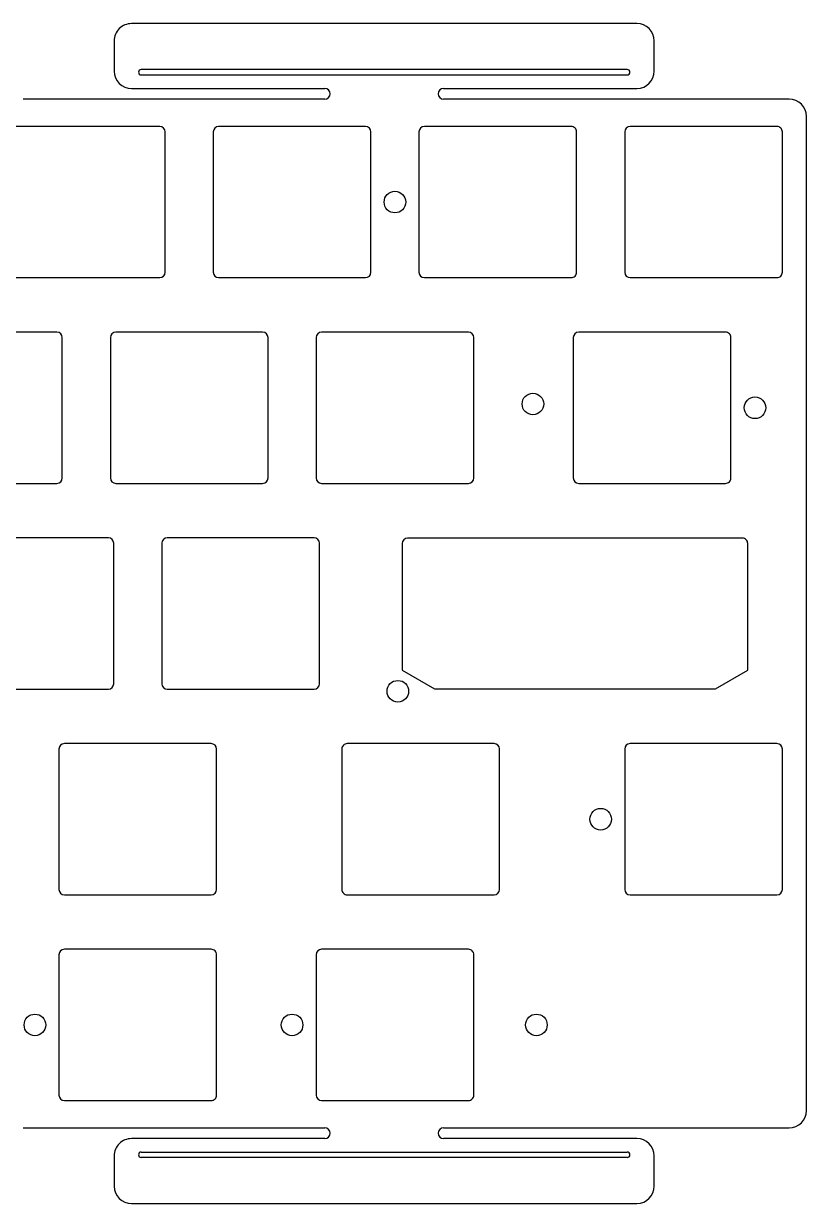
# Model space of a CAD drawing. Header units: millimetres. Extents: x -10 to 276, y -93 to 17.
# Drawn here: x 203.7 to 276.2, y -92.7 to 16.5 of the extents above; entities that cross this region are included whole.
import ezdxf

# ---------------------------------------------------------------- set-up
doc = ezdxf.new("R2010")
doc.units = ezdxf.units.MM
doc.layers.get('0').update_dxf_attribs({"linetype": 'CONTINUOUS'})
doc.layers.add('BLACK', color=7, linetype='CONTINUOUS')

msp = doc.modelspace()

# ---------------------------------------------------------------- linework, layer by layer
for points in [[(240.35, 6.5), (240.35, -6.5, 0.4142123908), (240.85, -7), (254.45, -7, 0.4142135624), (254.95, -6.5), (254.95, 6.5, 0.4142135624), (254.45, 7), (240.85, 7, 0.4142123908)], [(259.4, 6.5), (259.4, -6.5, 0.4142123908), (259.9, -7), (273.5, -7, 0.4142135624), (274, -6.5), (274, 6.5, 0.4142135624), (273.5, 7), (259.9, 7, 0.4142123908)], [(254.6375, -12.55), (254.6375, -25.55, 0.4142123908), (255.1375, -26.05), (268.7375, -26.05, 0.4142135624), (269.2375, -25.55), (269.2375, -12.55, 0.4142135624), (268.7375, -12.05), (255.1375, -12.05, 0.4142123908)], [(238.79375, -31.625), (238.79375, -43.343), (241.79375, -45.075), (267.79375, -45.075), (270.79375, -43.343), (270.79375, -31.625, 0.4142135624), (270.29375, -31.125), (239.29375, -31.125, 0.4142123908)], [(207.0125, -69.6975), (207.0125, -82.6975, 0.4142123908), (207.5125, -83.1975), (221.1125, -83.1975, 0.4142135624), (221.6125, -82.6975), (221.6125, -69.6975, 0.4142135624), (221.1125, -69.1975), (207.5125, -69.1975, 0.4142123908)], [(245.425, -82.6975), (245.425, -69.6975, 0.4142135624), (244.925, -69.1975), (231.325, -69.1975, 0.4142123908), (230.825, -69.6975), (230.825, -82.6975, 0.4142123908), (231.325, -83.1975), (244.925, -83.1975, 0.4142135624)]]:
    msp.add_lwpolyline(points, format="xyb", close=True)
for centre in [(238.125, 0), (271.4625, -19.05), (238.39375, -45.3), (204.7875, -76.1975), (228.6, -76.1975), (251.221875, -76.1975)]:
    msp.add_circle(centre, 1)
at = {"layer": 'BLACK', "linetype": 'Continuous'}
for p, q in [((260.5299, 16.525), (213.729918, 16.525)), ((212.129918, 14.925), (212.129918, 12.117411)), ((262.129918, 12.125), (262.129918, 14.925)), ((259.6299, 12.275), (214.6299, 12.275)), ((214.6299, 11.775), (259.6299, 11.775)), ((213.7299, 10.525), (231.6299, 10.525)), ((242.6299, 10.525), (260.537275, 10.525)), ((231.6299, 9.525), (203.690975, 9.525)), ((274.625, 9.525), (242.6299, 9.525)), ((276.225, -84.125), (276.225, 7.925)), ((216.35, 7), (202.75, 7)), ((235.4, 7), (221.8, 7)), ((216.85, -6.5), (216.85, 6.5)), ((221.3, 6.5), (221.3, -6.5)), ((235.9, -6.5), (235.9, 6.5)), ((202.75, -7), (216.35, -7)), ((221.8, -7), (235.4, -7)), ((206.825, -12.05), (193.225, -12.05)), ((207.325, -25.55), (207.325, -12.55)), ((211.775, -12.55), (211.775, -25.55)), ((225.875, -12.05), (212.275, -12.05)), ((226.375, -25.55), (226.375, -12.55)), ((230.825, -12.55), (230.825, -25.55)), ((244.925, -12.05), (231.325, -12.05)), ((245.425, -25.55), (245.425, -12.55)), ((193.225, -26.05), (206.825, -26.05)), ((212.275, -26.05), (225.875, -26.05)), ((231.325, -26.05), (244.925, -26.05)), ((211.5875, -31.1), (197.9875, -31.1)), ((212.0875, -44.6), (212.0875, -31.6)), ((216.5375, -31.6), (216.5375, -44.6)), ((230.6375, -31.1), (217.0375, -31.1)), ((231.1375, -44.6), (231.1375, -31.6)), ((197.9875, -45.1), (211.5875, -45.1)), ((217.0375, -45.1), (230.6375, -45.1)), ((221.1125, -50.15), (207.5125, -50.15)), ((247.306162, -50.152051), (233.70625, -50.152051)), ((273.497462, -50.152003), (259.897462, -50.152003)), ((207.0125, -50.65), (207.0125, -63.65)), ((221.6125, -63.65), (221.6125, -50.65)), ((233.20625, -50.652003), (233.20625, -63.652051)), ((247.80625, -63.651903), (247.80625, -50.644041)), ((259.397462, -50.652003), (259.397462, -63.652003)), ((273.997462, -63.652003), (273.997462, -50.652003)), ((207.5125, -64.15), (221.1125, -64.15)), ((233.706262, -64.152051), (247.312407, -64.152051)), ((259.897462, -64.152003), (273.497462, -64.152003)), ((203.690975, -85.725), (231.6299, -85.725)), ((242.6299, -85.725), (274.625, -85.725)), ((231.6299, -86.725), (213.729918, -86.725)), ((260.5299, -86.725), (242.6299, -86.725)), ((212.129918, -88.325), (212.129918, -91.132375)), ((214.6299, -87.975), (259.6299, -87.975)), ((259.6299, -88.475), (214.6299, -88.475)), ((262.129918, -91.125), (262.129918, -88.325)), ((213.7299, -92.725), (260.537489, -92.725))]:
    msp.add_line(p, q, dxfattribs=at)
at = {"layer": 'BLACK'}
for centre in [(250.9012, -18.7), (257.175, -57.15)]:
    msp.add_circle(centre, 1, dxfattribs=at)
for centre, radius, start, end in [((213.7299, 14.925), 1.599982, 89.99935542, 180), ((260.5299, 14.925), 1.6, 0, 90), ((213.7299, 12.125), 1.6, 180.27176206, 270), ((214.6299, 12.025), 0.25, 90, 270), ((259.6299, 12.025), 0.25, 270, 90), ((260.5299, 12.125), 1.600018, 270.26409586, 0), ((231.6299, 10.025), 0.5, 270, 90), ((242.6299, 10.025), 0.5, 90, 270), ((274.625, 7.925), 1.6, 0, 90), ((216.35, 6.5), 0.5, 0, 90), ((221.8, 6.5), 0.5, 90, 180), ((235.4, 6.5), 0.5, 0, 90), ((216.35, -6.5), 0.5, 270, 0), ((221.8, -6.5), 0.5, 180, 270), ((235.4, -6.5), 0.5, 270, 0), ((206.825, -12.55), 0.5, 0, 90), ((212.275, -12.55), 0.5, 90, 180), ((225.875, -12.55), 0.5, 0, 90), ((231.325, -12.55), 0.5, 90, 180), ((244.925, -12.55), 0.5, 0, 90), ((206.825, -25.55), 0.5, 270, 0), ((212.275, -25.55), 0.5, 180, 270), ((225.875, -25.55), 0.5, 270, 0), ((231.325, -25.55), 0.5, 180, 270), ((244.925, -25.55), 0.5, 270, 0), ((211.5875, -31.6), 0.5, 0, 90), ((217.0375, -31.6), 0.5, 90, 180), ((230.6375, -31.6), 0.5, 0, 90), ((211.5875, -44.6), 0.5, 270, 0), ((217.0375, -44.6), 0.5, 180, 270), ((230.6375, -44.6), 0.5, 270, 0), ((207.5125, -50.65), 0.5, 90, 180), ((221.1125, -50.65), 0.5, 0, 90), ((233.706162, -50.652003), 0.499912, 89.98991497, 180), ((247.306162, -50.652203), 0.500152, 0.9350487, 90), ((259.897462, -50.652003), 0.5, 90, 180), ((273.497462, -50.652003), 0.5, 0, 90), ((207.5125, -63.65), 0.5, 180, 270), ((221.1125, -63.65), 0.5, 270, 0), ((233.706262, -63.652103), 0.499948, 179.99404138, 270), ((247.306062, -63.651903), 0.500188, 270.7268293, 0), ((259.897462, -63.652003), 0.5, 180, 270), ((273.497462, -63.652003), 0.5, 270, 0), ((274.625, -84.125), 1.6, 270, 0), ((231.6299, -86.225), 0.5, 270, 90), ((242.6299, -86.225), 0.5, 90, 270), ((213.7299, -88.325), 1.599982, 89.99935542, 180), ((260.5299, -88.325), 1.6, 0, 90), ((214.6299, -88.225), 0.25, 90, 270), ((259.6299, -88.225), 0.25, 270, 90), ((213.7299, -91.125), 1.6, 180.26409883, 270), ((260.5299, -91.125), 1.600018, 270.27175901, 0)]:
    msp.add_arc(centre, radius, start, end, dxfattribs=at)

doc.saveas('drawing.dxf')
